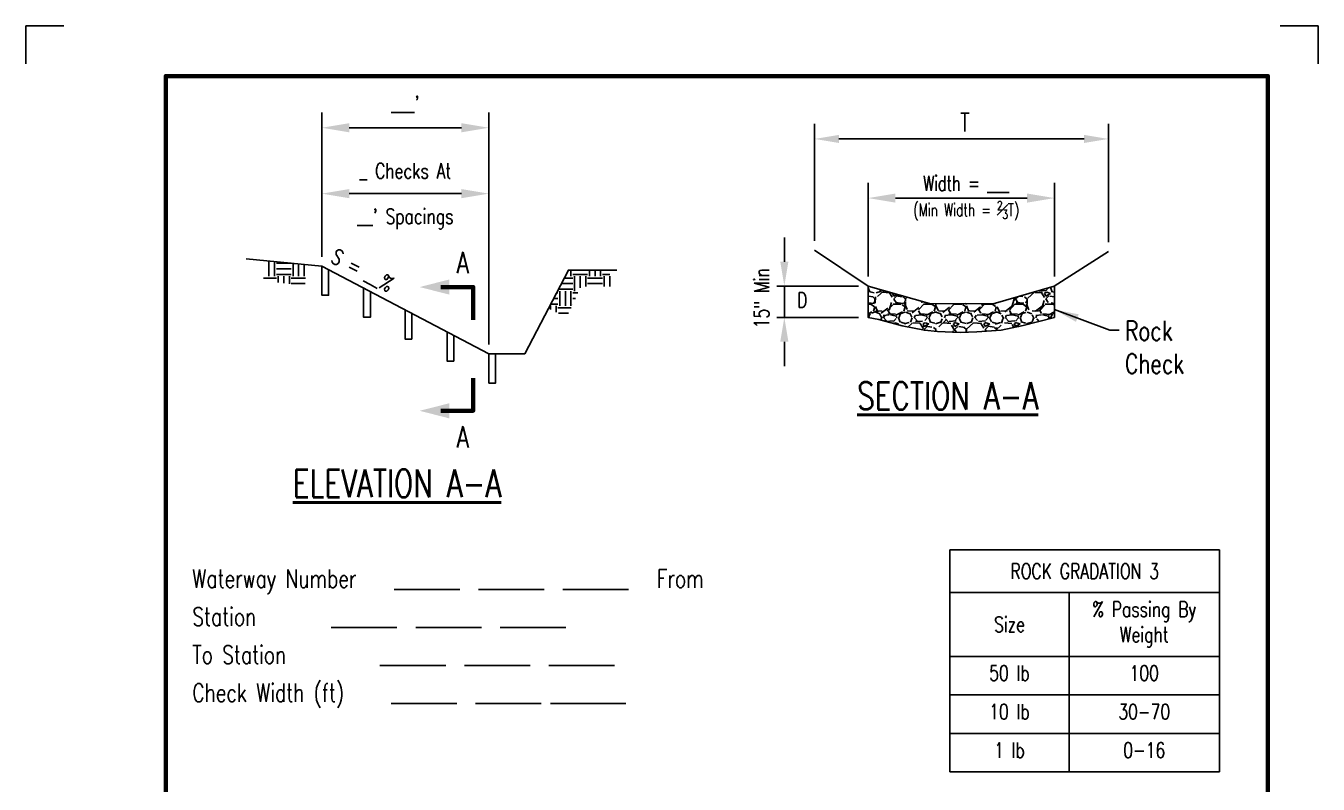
# Model space of a CAD drawing. Extents: x 0 to 8.5, y 0 to 11.
# Drawn here: x 0 to 8.5, y 6.02 to 11 of the extents above; entities that cross this region are included whole.
import ezdxf

# ---------------------------------------------------------------- set-up
doc = ezdxf.new("R2010")
doc.units = 0
doc.header["$MEASUREMENT"] = 0
doc.layers.get('0').update_dxf_attribs({"linetype": 'CONTINUOUS', "plot": 0})
for name, color, linetype in [('A BORDER', 7, 'CONTINUOUS'), ('A L1grade', 255, 'CONTINUOUS'), ('A L2riprap', 7, 'CONTINUOUS'), ('A L4filter fabric', 255, 'CONTINUOUS'), ('A L4rockcheck', 7, 'CONTINUOUS'), ('A L5text', 7, 'CONTINUOUS'), ('A L6dimension', 255, 'CONTINUOUS'), ('A L7table', 7, 'CONTINUOUS')]:
    doc.layers.add(name, color=color, linetype=linetype)
doc.styles.add('simplex.shx', font='simplex.shx', dxfattribs={"width": 0.75, "height": 0.12})
doc.styles.get("Standard").update_dxf_attribs({"font": 'txt.shx', "width": 0.75, "height": 0.12})
doc.dimstyles.new('simplex.shx', dxfattribs={"dimtxt": 0.13, "dimasz": 0.18, "dimexe": 0.12, "dimexo": 0.0625, "dimgap": 0.09, "dimtad": 1, "dimdec": 3, "dimlfac": 24, "dimzin": 0, "dimdsep": 46, "dimlunit": 4, "dimtxsty": 'simplex.shx', "dimcen": 0.09, "dimadec": 0, "dimazin": 0, "dimtfac": 0.75, "dimtdec": 3, "dimtofl": 0, "dimtmove": 0, "dimatfit": 3, "dimfxl": 0.18, "dimtolj": 1, "dimtzin": 0, "dimarcsym": 0})
doc.dimstyles.get("Standard").update_dxf_attribs({"dimtxt": 0.18, "dimasz": 0.18, "dimexe": 0.18, "dimexo": 0.0625, "dimgap": 0.09, "dimtad": 0, "dimtih": 1, "dimtoh": 1, "dimdec": 4, "dimzin": 0, "dimdsep": 46, "dimtxsty": 'STANDARD', "dimcen": 0.09, "dimadec": 0, "dimazin": 0, "dimtfac": 1, "dimtdec": 4, "dimtofl": 0, "dimtmove": 0, "dimatfit": 3, "dimfxl": 1, "dimtolj": 1, "dimtzin": 0, "dimarcsym": 0})
doc.dimstyles.new('STANDARD$0', dxfattribs={"dimscale": 0, "dimtxt": 0.13, "dimasz": 0.18, "dimexe": 0.18, "dimexo": 0.0625, "dimgap": 0.09, "dimtad": 1, "dimdec": 4, "dimzin": 0, "dimdsep": 46, "dimlunit": 4, "dimtxsty": 'simplex.shx', "dimcen": 0.09, "dimadec": 0, "dimazin": 0, "dimtfac": 1, "dimtdec": 4, "dimtofl": 0, "dimtmove": 0, "dimatfit": 3, "dimfxl": 1, "dimtolj": 1, "dimtzin": 0, "dimarcsym": 0})
pattern_1 = [(0, (0.38052, 2.83483), (0.0974812, 0.0974812), [0.0974812, -0.0974812]), (0, (0.38052, 2.87139), (0.0974812, 0.0974812), [0.0974812, -0.0974812]), (0, (0.38052, 2.90794), (0.0974812, 0.0974812), [0.0974812, -0.0974812]), (90, (0.39271, 2.92013), (-0.0974812, 0.0974812), [0.0974812, -0.0974812]), (90, (0.42926, 2.92013), (-0.0974812, 0.0974812), [0.0974812, -0.0974812]), (90, (0.46582, 2.92013), (-0.0974812, 0.0974812), [0.0974812, -0.0974812])]

# ---------------------------------------------------------------- blocks, each defined once
blk = doc.blocks.new('*D1')
at = {"layer": 'A L6dimension', "color": 0, "lineweight": -2, "transparency": 16777216}
for p, q in [((5.1881, 9.5875), (5.1881, 10.3566)), ((7.1201, 9.5782), (7.1201, 10.3566)), ((5.3481, 10.2566), (6.9601, 10.2566))]:
    blk.add_line(p, q, dxfattribs=at)
at = {"layer": 'A L6dimension', "color": 0, "transparency": 16777216}
for points in [[(5.3481, 10.2832), (5.3481, 10.2299), (5.1881, 10.2566)], [(6.9601, 10.2832), (6.9601, 10.2299), (7.1201, 10.2566)]]:
    blk.add_solid(points, dxfattribs=at)
at = {"layer": 'A L6dimension', "color": 0, "transparency": 16777216, "insert": (6.1768, 10.3666), "char_height": 0.12, "attachment_point": 5, "style": 'simplex.shx'}
blk.add_mtext('\\A1;T', dxfattribs=at)
blk = doc.blocks.new('*D2')
at = {"layer": 'A L6dimension', "color": 0, "lineweight": -2, "transparency": 16777216}
for p, q in [((4.989, 9.4496), (4.989, 9.6096)), ((5.4775, 9.2896), (4.939, 9.2896)), ((4.989, 9.2896), (4.989, 9.0838)), ((5.4775, 9.0838), (4.939, 9.0838)), ((4.989, 8.9238), (4.989, 8.7638))]:
    blk.add_line(p, q, dxfattribs=at)
at = {"layer": 'A L6dimension', "color": 0, "transparency": 16777216}
for points in [[(4.9623, 9.4496), (5.0156, 9.4496), (4.989, 9.2896)], [(4.9623, 8.9238), (5.0156, 8.9238), (4.989, 9.0838)]]:
    blk.add_solid(points, dxfattribs=at)
at = {"layer": 'A L6dimension', "color": 0, "transparency": 16777216, "insert": (4.8401, 9.2094), "char_height": 0.12, "attachment_point": 5, "rotation": 90, "style": 'simplex.shx'}
blk.add_mtext('\\A1;{\\H0.83333x;15" Min} ', dxfattribs=at)
blk = doc.blocks.new('*D3')
at = {"layer": 'A L6dimension', "color": 0, "lineweight": -2, "transparency": 16777216}
for p, q in [((5.54, 9.3521), (5.54, 9.9678)), ((6.7658, 9.3521), (6.7658, 9.9678)), ((5.72, 9.8678), (6.5858, 9.8678))]:
    blk.add_line(p, q, dxfattribs=at)
at = {"layer": 'A L6dimension', "color": 0, "transparency": 16777216}
for points in [[(5.72, 9.8978), (5.72, 9.8378), (5.54, 9.8678)], [(6.5858, 9.8978), (6.5858, 9.8378), (6.7658, 9.8678)]]:
    blk.add_solid(points, dxfattribs=at)
at = {"layer": 'A L6dimension', "color": 0, "transparency": 16777216, "insert": (6.185, 9.8678), "char_height": 0.12, "attachment_point": 5, "style": 'simplex.shx'}
blk.add_mtext('\\A1;{\\H0.83333x;\\W0.7;Width = ___\\P{\\H0.83333x;\\W0.7;(Min Width = \\H0.7x;\\S2#3;\\H1.4286x;T)}}', dxfattribs=at)
blk = doc.blocks.new('*D5')
at = {"layer": 'A L6dimension', "color": 0, "lineweight": -2, "transparency": 16777216}
for p, q in [((1.9471, 9.4826), (1.9471, 10.4303)), ((3.0452, 8.9057), (3.0452, 10.4303)), ((2.1271, 10.3303), (2.8652, 10.3303))]:
    blk.add_line(p, q, dxfattribs=at)
at = {"layer": 'A L6dimension', "color": 0, "transparency": 16777216}
for points in [[(2.1271, 10.3603), (2.1271, 10.3003), (1.9471, 10.3303)], [(2.8652, 10.3603), (2.8652, 10.3003), (3.0452, 10.3303)]]:
    blk.add_solid(points, dxfattribs=at)
at = {"layer": 'A L6dimension', "color": 0, "transparency": 16777216, "insert": (2.4962, 10.4846), "char_height": 0.12, "attachment_point": 5, "style": 'simplex.shx'}
blk.add_mtext("\\A1;{\\H0.83333x;___'}", dxfattribs=at)
blk = doc.blocks.new('*D6')
at = {"layer": 'A L6dimension', "color": 0, "lineweight": -2, "transparency": 16777216}
for p, q in [((1.9471, 9.4826), (1.9471, 9.9971)), ((3.0452, 8.9057), (3.0452, 9.9971)), ((2.1271, 9.8971), (2.8652, 9.8971))]:
    blk.add_line(p, q, dxfattribs=at)
at = {"layer": 'A L6dimension', "color": 0, "transparency": 16777216}
for points in [[(2.1271, 9.9271), (2.1271, 9.8671), (1.9471, 9.8971)], [(2.8652, 9.9271), (2.8652, 9.8671), (3.0452, 9.8971)]]:
    blk.add_solid(points, dxfattribs=at)
at = {"layer": 'A L6dimension', "color": 0, "transparency": 16777216, "char_height": 0.12, "attachment_point": 5, "style": 'simplex.shx'}
for s, insert in [('\\A1;{\\H0.83333x;_ Checks At', (2.4962, 10.0419)), ("\\A1;{\\H0.83333x;__' Spacings}}", (2.4962, 9.731))]:
    blk.add_mtext(s, dxfattribs=dict(at, insert=insert))
blk = doc.blocks.new('Section arrow')
at = {"layer": 'A L5text', "color": 7, "lineweight": 60}
blk.add_lwpolyline([(4.68, 9.5), (4.952, 9.5), (4.952, 9.224)], dxfattribs=at)
blk.add_solid([(4.75, 9.437), (4.5, 9.5), (4.75, 9.564)], dxfattribs=at)
blk = doc.blocks.new('*T8')
at = {"layer": 'A L7table', "color": 0, "linetype": 'ByBlock', "lineweight": -2}
for p, q in [((0, 0), (1.7728, 0)), ((0, 0), (0, -1.46)), ((1.7728, 0), (1.7728, -1.46)), ((0, -0.28), (1.7728, -0.28)), ((0.7831, -0.28), (0.7831, -1.46)), ((0, -0.7), (1.7728, -0.7)), ((0, -0.9533), (1.7728, -0.9533)), ((0, -1.2067), (1.7728, -1.2067)), ((0, -1.46), (1.7728, -1.46))]:
    blk.add_line(p, q, dxfattribs=at)
at = {"layer": 'A L7table', "color": 0, "linetype": 'Continuous', "lineweight": 40, "char_height": 0.1, "style": 'simplex.shx'}
for s, insert, width, attachment_point in [('ROCK GRADATION 3      ', (0.8864, -0.14), 1.65281, 5), ('% Passing By Weight', (1.2779, -0.34), 0.869757, 2), ('Size', (0.3915, -0.49), 0.663054, 5), ('50 lb', (0.3915, -0.76), 0.663054, 2), ('100', (1.2779, -0.76), 0.869757, 2), ('10 lb', (0.3915, -1.0133), 0.663054, 2), ('30-70', (1.2779, -1.0133), 0.869757, 2), ('1 lb', (0.3915, -1.2667), 0.663054, 2), ('0-16', (1.2779, -1.2667), 0.869757, 2)]:
    blk.add_mtext(s, dxfattribs=dict(at, insert=insert, width=width, attachment_point=attachment_point))

msp = doc.modelspace()

# ---------------------------------------------------------------- hatches: boundary and pattern name
at = {"layer": 'A L2riprap'}
h = msp.add_hatch(dxfattribs=at)
h.set_pattern_fill('EARTH', scale=0.389925, style=0)
h.set_pattern_definition(pattern_1)
h.paths.add_polyline_path([(1.835996, 9.295389), (1.843704, 9.430168), (1.564196, 9.457466), (1.564196, 9.320849)])
h = msp.add_hatch(dxfattribs=at)
h.set_pattern_fill('EARTH', scale=0.389925, style=0)
h.set_pattern_definition(pattern_1)
h.paths.add_polyline_path([(3.437562, 9.143089), (3.557416, 9.083211), (3.650848, 9.286894), (3.841958, 9.286894), (3.841958, 9.394067), (3.568305, 9.394067)])
at = {"layer": 'A L4filter fabric', "linetype": 'Continuous'}
h = msp.add_hatch(dxfattribs=at)
h.set_pattern_fill('GRAVEL', color=3, scale=0.2, style=0)
h.set_pattern_definition([(228.0128, (0.127778, 0.479315), (-1.599999646, -1.800000268), [0.0269072, -2.6638176]), (184.9697, (0.109778, 0.459315), (2.40000021, 0.1999982614), [0.0461736, -4.571185]), (132.5104, (0.063778, 0.455315), (1.999998144, -2.200001735), [0.0325576, -3.2232064]), (267.2737, (-0.014222, 0.405315), (0.1999992035, 4.000000059), [0.0420476, -4.1627116]), (292.8337, (-0.016222, 0.363315), (-1.000001981, 2.399999282), [0.041231, -4.0818746]), (357.2737, (-0.000222, 0.325315), (-4.000000059, 0.1999992035), [0.0420476, -4.1627116]), (37.6942, (0.041778, 0.323315), (-2.600001469, -1.999998081), [0.0556058, -5.5049698]), (72.2553, (0.085778, 0.357315), (1.4000021525, 4.399999246), [0.0524976, -5.1972642]), (121.4296, (0.101778, 0.407315), (-1.600001647, 2.599999007), [0.04219, -4.1768146]), (175.2364, (0.079778, 0.443315), (2.20000019, -0.199998307), [0.0481664, -2.3601526]), (222.3974, (0.0317777, 0.447315), (-2.4000014702, -2.1999984164), [0.0622896, -6.166675]), (138.8141, (0.183778, 0.403315), (-1.40000059, 1.199999463), [0.0212602, -2.1047688]), (171.4692, (0.167778, 0.417315), (2.599999657, -0.400001582), [0.0404474, -4.0043022]), (225, (0.12778, 0.42332), (0, -0.2), [0.0282842, -0.2545584]), (203.1986, (0.113778, 0.447315), (0.999999946, 0.400000265), [0.0152316, -1.507923]), (291.8014, (0.099778, 0.441315), (-0.19999998, 0.60000005), [0.0215406, -1.0554924]), (30.9638, (0.107778, 0.421315), (0.5999996, 0.4000005), [0.0349858, -1.1312046]), (161.5651, (0.13778, 0.439315), (0.4000001, -0.19999968), [0.0252982, -0.6071574]), (16.3895, (-0.016222, 0.441315), (2.00000044, 0.599998542), [0.03544, -3.508569]), (70.3462, (0.017778, 0.451315), (-0.79999905, -2.200000427), [0.0297322, -2.9434816]), (293.1986, (0.137778, 0.479315), (-0.400000265, 0.999999946), [0.030463, -1.4926916]), (343.6105, (0.149778, 0.451315), (-2.00000044, 0.599998542), [0.03544, -3.508569]), (339.444, (-0.016222, 0.317315), (-1.00000037, 0.3999992), [0.034176, -1.6746248]), (294.7751, (0.015778, 0.305315), (-0.999998438, 2.200000684), [0.0286356, -2.8349286]), (66.8014, (0.139778, 0.279315), (0.400000265, 0.999999946), [0.030463, -1.4926916]), (17.354, (0.151778, 0.307315), (-2.600000404, -0.7999989), [0.0335262, -3.3190848]), (69.444, (0.041778, 0.279315), (-0.3999992, -1.00000037), [0.017088, -1.6917128]), (101.3099, (0.127778, 0.279315), (-0.19999953, 0.80000015), [0.010198, -1.0096058]), (165.9638, (0.12578, 0.289315), (0.6000001, -0.19999961), [0.041231, -0.78339]), (186.009, (0.085778, 0.299315), (1.99999995, 0.1999998635), [0.03821, -3.7827846]), (303.6901, (0.10778, 0.403315), (-0.20000027, 0.3999999), [0.0288444, -0.6922658]), (353.1572, (0.123778, 0.379315), (3.399999873, -0.4000015996), [0.0503588, -4.9855126]), (60.9454, (0.173778, 0.373315), (-0.800000005, -1.400000077), [0.0205912, -2.0385348]), (90, (0.18378, 0.39132), (-0.2, 0.2), [0.012, -0.188]), (120.2564, (0.081778, 0.305315), (0.799998977, -1.400000491), [0.0277848, -2.750704]), (48.0128, (0.067778, 0.329315), (1.599999646, 1.800000268), [0.0538144, -2.6369104]), (0, (0.10378, 0.36932), (0.2, 0.2), [0.052, -0.148]), (325.3048, (0.155778, 0.369315), (-1.999998852, 1.400001722), [0.0316228, -3.1306548]), (254.0546, (0.181778, 0.351315), (-0.19999998, -0.800000025), [0.0291204, -1.4269016]), (207.646, (0.173778, 0.323315), (-3.7999991614, -2.0000015426), [0.047413, -4.6938948]), (175.4261, (0.131778, 0.301315), (-2.6000001117, 0.19999896), [0.0501598, -4.9658148])])
h.paths.add_polyline_path([(6.146364, 8.984958), (6.255226, 8.988288), (6.414075, 9.000497), (6.560705, 9.030465), (6.765845, 9.083822), (6.765845, 9.289384), (6.362886, 9.173142), (5.943401, 9.174768), (5.540021, 9.289572), (5.540021, 9.083822), (5.611473, 9.070627), (5.764768, 9.02734), (5.910287, 8.998482), (5.995821, 8.990713)])

# ---------------------------------------------------------------- linework, layer by layer
at = {"color": 2}
for p, q in [((0, 10.75), (0, 11)), ((0, 11), (0.25, 11)), ((8.25, 11), (8.5, 11)), ((8.5, 11), (8.5, 10.75))]:
    msp.add_line(p, q, dxfattribs=at)
at = {"layer": 'A BORDER', "color": 3, "linetype": 'Continuous', "lineweight": 60}
msp.add_lwpolyline([(0.92, 0.33), (8.17, 0.33), (8.17, 10.67), (0.92, 10.67)], close=True, dxfattribs=at)
at = {"layer": 'A L1grade', "color": 7, "linetype": 'Continuous'}
msp.add_lwpolyline([(5.188117, 9.524972), (5.540021, 9.289572), (5.943401, 9.174768), (6.362886, 9.173142), (6.764628, 9.289033), (7.120412, 9.516133)], dxfattribs=at)
at = {"layer": 'A L1grade', "color": 7}
for points in [[(1.449242, 9.468692), (1.947107, 9.420069), (3.045244, 8.84324), (3.281359, 8.84324), (3.568305, 9.394067), (3.887863, 9.394067)], [(5.540021, 9.289572), (5.540021, 9.083822), (5.611473, 9.070627), (5.764768, 9.02734), (5.910287, 8.998482), (5.995821, 8.990713), (6.146364, 8.984958), (6.255226, 8.988288), (6.414075, 9.000497), (6.560705, 9.030465), (6.765845, 9.083822), (6.765845, 9.289572)]]:
    msp.add_lwpolyline(points, dxfattribs=at)
at = {"layer": 'A L4rockcheck', "color": 7}
for points in [[(1.947107, 9.420069), (1.947107, 9.228628), (1.991226, 9.228628), (1.991226, 9.396894)], [(2.221917, 9.275717), (2.221917, 9.084276), (2.266036, 9.084276), (2.266036, 9.252542)], [(2.494268, 9.132656), (2.494268, 8.941215), (2.538388, 8.941215), (2.538388, 9.109481)], [(2.770663, 8.987472), (2.770663, 8.79603), (2.814783, 8.79603), (2.814783, 8.964297)], [(3.045244, 8.84324), (3.045244, 8.651798), (3.089364, 8.651798), (3.089364, 8.84324)]]:
    msp.add_lwpolyline(points, dxfattribs=at)

# ---------------------------------------------------------------- block references
msp.add_blockref('*T8', (6.078364, 7.554958))
at = {"layer": 'A L5text', "color": 7, "xscale": 0.7798497991940466, "yscale": 0.7798497991940466, "zscale": 0.7798497991940466}
msp.add_blockref('Section arrow', (-0.919498, 1.87418), dxfattribs=at)
at = {"layer": 'A L5text', "color": 2, "xscale": -0.7798497991940466, "yscale": 0.7798497991940466, "zscale": 0.7798497991940466, "rotation": 180}
msp.add_blockref('Section arrow', (-0.919498, 15.878167), dxfattribs=at)

# ---------------------------------------------------------------- texts
at = {"layer": 'A L5text', "color": 2, "style": 'simplex.shx', "width": 0.75}
msp.add_text('S = __%%%', height=0.1013805, rotation=332.2879612, dxfattribs=at).set_placement((1.997385, 9.449627))
at = {"layer": 'A L5text', "color": 7, "lineweight": 50, "style": 'simplex.shx', "width": 0.75}
for p in [(2.832658, 9.373818), (2.832658, 8.228164)]:
    msp.add_text('A', height=0.140373, dxfattribs=at).set_placement(p)
at = {"layer": 'A L5text', "color": 7, "linetype": 'Continuous', "attachment_point": 1, "style": 'simplex.shx'}
for s, insert, char_height, width in [('D', (5.072471, 9.247453), 0.1, 0.0583922), ('Rock\\PCheck', (7.229423, 9.060992), 0.13, 0.4567889)]:
    msp.add_mtext(s, dxfattribs=dict(at, insert=insert, char_height=char_height, width=width))
at = {"layer": 'A L5text', "color": 7, "linetype": 'Continuous', "lineweight": 40, "char_height": 0.18, "width": 1.87714286, "attachment_point": 2, "style": 'simplex.shx'}
for s, insert in [('{\\LSECTION A-A}', (6.063321, 8.658371)), ('{\\LELEVATION A-A}', (2.441339, 8.082554))]:
    msp.add_mtext(s, dxfattribs=dict(at, insert=insert))
at = {"layer": 'A L5text', "color": 7, "insert": (1.095074, 7.425895), "char_height": 0.12, "width": 4.16208452, "attachment_point": 1, "line_spacing_factor": 1.25, "style": 'simplex.shx'}
msp.add_mtext('Waterway Number    _______  _______  _______   From Station        _______  _______  _______ \\PTo Station          _______  _______  _______ \\PCheck Width (ft)     _______  _______ ________', dxfattribs=at)

# ---------------------------------------------------------------- dimensions: what is measured, and where the dimension line sits
at = {"layer": 'A L6dimension', "color": 7}
for base, text, picture, middle in [((3.045244, 10.330285), "{\\H0.83333x;___'}", '*D5', (2.496176, 10.484571)), ((3.045244, 9.897141), "{\\H0.83333x;_ Checks At\\X{\\H0.83333x;__' Spacings}}", '*D6', (2.496176, 9.897141))]:
    dim = msp.add_linear_dim(base=base, p1=(1.947107, 9.420069), p2=(3.045244, 8.84324), text=text, dimstyle='STANDARD$0', override={"dimscale": 1, "dimexe": 0.1, "dimdec": 3, "dimlunit": 4, "dimtdec": 3}, dxfattribs=at)
    dim.commit()
    dim.dimension.update_dxf_attribs({"geometry": picture, "text_midpoint": middle})
for base, p1, p2, text, dimstyle, override, picture, middle in [((6.765845, 9.867833), (5.540021, 9.289572), (6.765845, 9.289572), '{\\H0.83333x;\\W0.7;Width = ___\\X{\\H0.83333x;\\W0.7;(Min Width = \\H0.7x;\\S2#3;\\H1.4286x;T)}}', 'simplex.shx', {"dimexe": 0.1}, '*D3', (6.184953, 9.867833)), ((7.120067, 10.25657), (5.188117, 9.524972), (7.120067, 9.515675), 'T', 'STANDARD$0', {"dimscale": 1, "dimtxt": 0.12, "dimasz": 0.16, "dimexe": 0.1, "dimgap": 0.05}, '*D1', (6.176758, 10.25657))]:
    dim = msp.add_linear_dim(base=base, p1=p1, p2=p2, text=text, dimstyle=dimstyle, override=override, dxfattribs=at)
    dim.commit()
    dim.dimension.update_dxf_attribs({"geometry": picture, "text_midpoint": middle, "dimtype": 160})
dim = msp.add_linear_dim(base=(4.988959, 9.083822), p1=(5.540021, 9.289572), p2=(5.540021, 9.083822), angle=90, text='{\\H0.83333x;15" Min} ', dimstyle='STANDARD$0', override={"dimscale": 1, "dimtxt": 0.12, "dimasz": 0.16, "dimexe": 0.05, "dimgap": 0.05, "dimdec": 3, "dimlunit": 4, "dimtdec": 3, "dimtofl": 1, "dimtmove": 2}, dxfattribs=at)
dim.commit()
dim.dimension.update_dxf_attribs({"geometry": '*D2', "text_midpoint": (4.840115, 9.209446), "dimtype": 160})

# ---------------------------------------------------------------- leaders
at = {"layer": 'A L5text', "color": 7, "linetype": 'Continuous'}
msp.add_leader([(6.765845, 9.134455), (7.129331, 9.00015), (7.190938, 9.00015)], dimstyle='STANDARD', override={"dimasz": 0.16, "dimtad": 0, "dimdec": 3, "dimlunit": 4, "dimtdec": 3}, dxfattribs=at)

doc.saveas('drawing.dxf')
